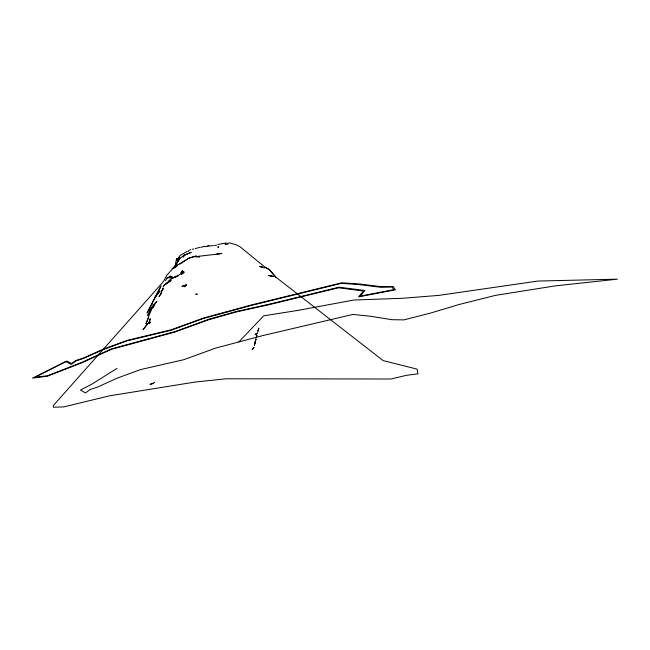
<?xml version="1.0" encoding="UTF-8"?>
<svg xmlns="http://www.w3.org/2000/svg" width="650" height="650" viewBox="0 0 650 650"><rect width="100%" height="100%" fill="white"/><g stroke="black" fill="none" stroke-linecap="round" stroke-linejoin="round"><path stroke-width="0.97" d="M256.506 337.22L256.677 335.116L254.987 334.352L256.457 334.433M182.26 273.967L182.382 273.284M175.338 264.842L176.28 259.724L177.58 260.764M256.043 339.064L255.068 342.136L255.873 338.666M257.66 332.646L257.424 333.556L255.637 333.304M181.569 274.267L181.992 272.675L184.267 272.074L182.512 272.594M257.822 331.142L258.83 328.055L257.887 331.727M175.947 264.314L175.614 265.086L175.898 264.428M177.222 261.544L178.791 258.245L179.514 258.066L179.928 258.391L178.051 261.454M147.924 319.483L145.925 323.814C148.809 316.087 151.426 307.645 156.886 301.308L155.269 303.046L153.896 306.321M148.241 318.784L148.549 318.094M153.262 307.702L153.579 307.011M161.2 285.789L147.062 312.975L160.314 287.219M165.514 280.759L167.091 277.826L170.999 276.006L169.626 277.192M181.634 273.926L183.511 271.546L182.699 272.805M175.882 265.005L176.499 263.998M176.808 263.486L177.743 261.966M163.158 286.886L164.523 284.676L171.112 280.451L163.971 285.569L171.876 278.176L168.521 281.531M173.16 268.409L180.18 257.969L184.624 255.401M175.118 265.956L166.782 275.34L163.451 281.564L53.308 405.576L53.365 407.233L63.741 406.9L109.826 395.769L195.203 382.029L226.216 378.779L390.975 379.007L406.664 375.286L417.901 373.872L417.154 369.159L383.11 360.579L275.754 277.062L269.669 269.856L264.469 266.784L240.053 246.756L236.169 244.814L229.686 242.848L227.159 243.482M188.013 251.599L189.369 250.088M238.834 341.949L263.697 315.835L298.618 310.286L353.827 300.024L402.382 298.285L438.799 295.392L537.956 281.052L617.5 279.159L555.352 285.87L495.56 295.352L458.957 304.541L430.227 313.162L403.877 319.881L391.95 319.702L370.378 316.233L352.836 314.446L263.039 335.53L215.597 348.116L183.779 359.702L140.538 369.59L117.032 378.202L97.476 387.108L90.058 389.569L85.483 392.941L80.454 390.089L92.308 383.874L116.968 368.396M161.493 292.386L161.777 292.086L160.55 293.272M186.103 285.147L184.389 286.812L186.574 284.846L181.919 286.39L186.404 284.879M184.023 255.044L183.121 255.913L183.17 257.278M173.932 268.166L177.474 265.062L188.882 258.123L196.178 256.035L188.882 258.123L179.863 264.184M173.907 267.979L177.474 265.062L172.128 268.71M175.76 266.947L177.401 265.842M154.83 382.387L149.987 384.386L153.416 383.508M187.054 251.379L179.904 255.621L177.612 260.504L176.735 258.456L177.629 260.203M172.161 277.071L172.965 277.444L171.925 277.217M185.104 254.873L191.222 252.33L184.267 255.109L184.413 255.572M190.117 249.893L190.864 249.697M192.351 249.307L193.83 248.926M195.301 248.544L196.763 248.162M197.486 247.975L199.656 247.414M217.734 244.506L226.249 242.938M183.763 273.171C179.384 273.512 176.564 277.615 172.112 278.135M215.272 254.532L217.961 254.069L195.041 256.693L199.566 257.083M200.639 247.276L202.597 247M204.563 246.724L207.504 246.318M209.463 246.041L213.387 245.489M171.917 277.217L167.091 277.826L171.941 277.517L169.845 276.762M204.108 246.423L203.036 246.553L203.994 246.439M207.862 245.976L208.504 245.903M207.748 245.976L208.975 245.838M263.689 267.816L265.582 267.605L269.523 269.75L275.876 277.477M214.459 245.391L216.596 245.196M228.028 244.172L225.03 244.197L225.94 244.205M272.951 276.486L268.491 275.438L272.374 276.461M271.505 276.055L273.642 276.477M271.18 275.957L272.838 276.453M256.441 335.977L256.734 336.302L256.969 335.392M177.637 260.674L176.386 259.155L177.905 261.219L176.491 258.586L177.946 260.991M176.735 258.456L177.612 260.268M184.535 255.117L184.868 255.954M171.754 277.03L171.957 277.81M183.511 255.491L183.568 256.327M254.727 344.021L254.581 344.841L254.727 344.021M254.954 343.135L254.678 343.907L254.954 343.135M255.19 342.249L254.873 343.021L255.19 342.249M254.516 344.89L254.361 345.719L254.516 344.89M149.849 319.841L148.793 323.367L150.369 318.719L149.849 319.841M179.059 257.197L179.489 256.945L179.059 257.197M152.197 306.816L147.753 315.339L152.197 306.816M181.675 271.692L180.871 273.195L182.683 270.424L181.675 271.692M161.102 293.686L159.12 296.327L161.102 293.686M149.768 322.936L149.557 323.326L150.475 322.034L149.768 322.936M163.109 288.892L161.257 291.744L163.109 288.892M156.244 295.734L154.594 297.83L159.908 290.973L156.244 295.734M153.489 304.354L152.896 305.183L153.489 304.354M253.89 347.449L252.224 349.643L253.89 347.449M150.41 309.018L148.972 310.651L150.41 309.018M148.029 323.408L143.13 329.526L148.029 323.408M361.879 294.036L360.181 296.091L393.819 289.664L392.088 287.081L380.274 287.235L358.678 284.562L341.266 283.368L250.819 305.557L202.995 318.63L170.763 330.363L127.14 340.811L103.48 349.481L83.59 358.377L76.253 360.831L71.191 364.382L66.016 361.692L67.007 361.132L71.671 363.537L75.993 360.506L83.655 357.947L103.472 349.082L127.408 340.316L170.942 329.883L203.125 318.167L251.071 305.053L341.811 282.791L359.507 283.985L381.03 286.634L393.161 286.471L395.419 289.819L358.54 296.887L363.488 291.013L338.496 287.787L268.369 304.842L235.974 312.024L208.691 319.735L174.72 332.101L111.508 349.294L81.575 362.903L47.109 376.293L32.5 378.129L66.381 361.278L35.157 377.276L47.556 375.708L81.543 362.505L111.597 348.847L174.899 331.614L208.804 319.272L236.243 311.512L268.661 304.322L339.072 287.186L364.902 290.501L361.879 294.036M163.15 288.234L162.671 288.722L163.15 288.234M175.857 276.388L172.38 278.094L178.011 276.12L175.857 276.388M197.153 294.149L195.902 294.206L197.153 294.149M219.286 253.849L217.912 253.849L219.286 253.849M220.602 253.63L219.245 253.687L221.926 253.411L220.602 253.63M217.831 246.992L218.693 247.049L217.831 246.992M262.844 267.256L259.886 266.573L262.844 267.256M255.807 339.983L255.661 339.495L255.807 339.983"/></g></svg>
